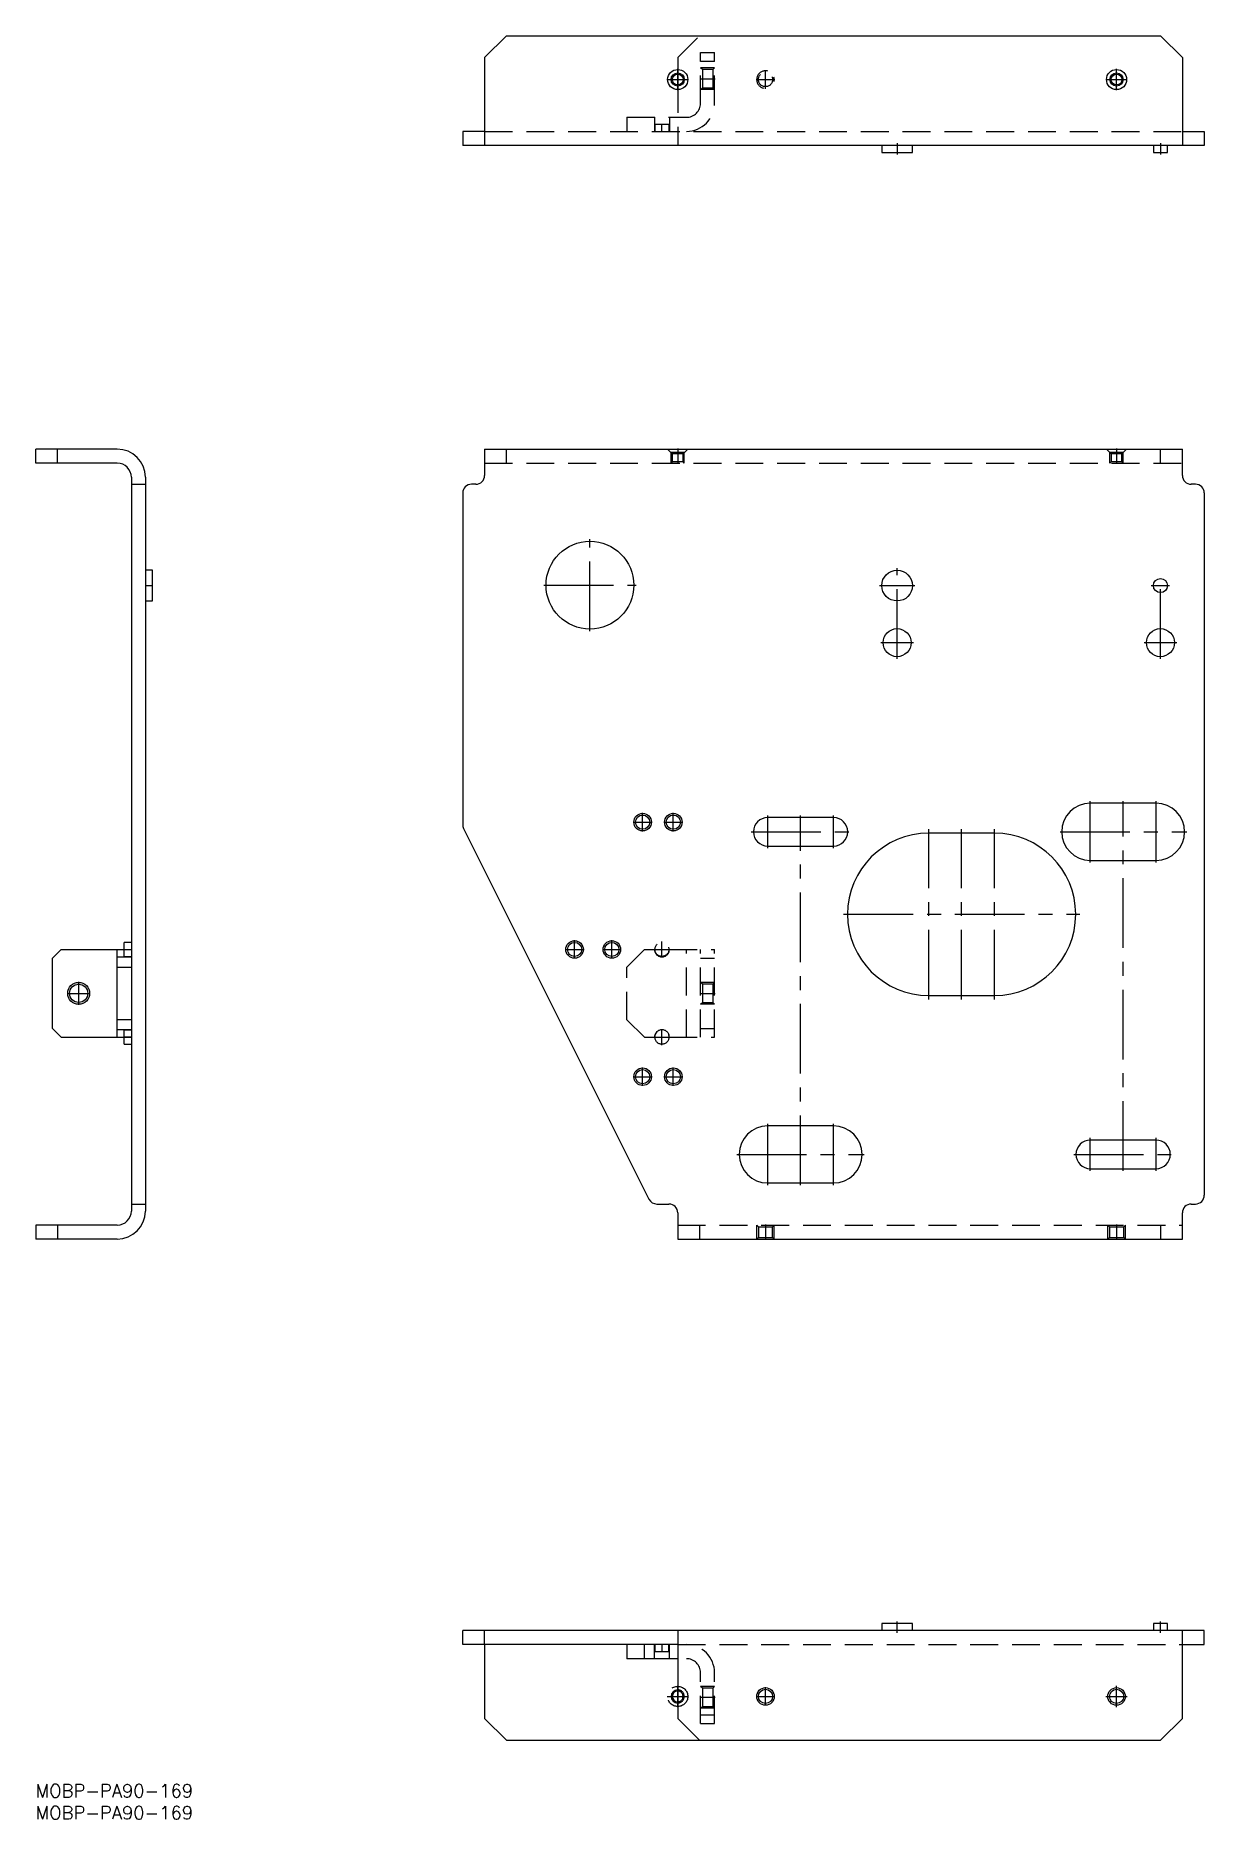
# Model space of a CAD drawing. Extents: x 0 to 266, y -8 to 398.
import ezdxf

# ---------------------------------------------------------------- set-up
doc = ezdxf.new("R2010")
doc.units = 0
doc.header["$LTSCALE"] = 0.5
doc.linetypes.add('CENTER', pattern=[50.8, 31.75, -6.35, 6.35, -6.35])
doc.linetypes.add('DASHED', pattern=[19.05, 12.7, -6.35])
for name, color, linetype in [('MSM_CENTER', 1, 'CENTER'), ('MSM_CONTINUOUS', 7, 'CONTINUOUS'), ('MSM_DASHED', 4, 'DASHED'), ('MSM_NARROW', 5, 'CONTINUOUS'), ('MSM_PART_NUMBER', 7, 'CONTINUOUS')]:
    doc.layers.add(name, color=color, linetype=linetype)
doc.styles.get("Standard").update_dxf_attribs({"font": 'txt.shx', "height": 3, "bigfont": 'bigfont.shx'})

msp = doc.modelspace()

# ---------------------------------------------------------------- linework, layer by layer
at = {"layer": 'MSM_CENTER'}
for p, q in [((146.3, 385.99), (146.3, 390.82)), ((166.3, 386.3), (166.3, 390.5)), ((246.3, 385.99), (246.3, 390.82)), ((143.89, 388.4), (148.72, 388.4)), ((151.34, 388.6), (154.86, 388.6)), ((164.2, 388.4), (168.4, 388.4)), ((243.89, 388.4), (248.72, 388.4)), ((142.7, 376.52), (142.7, 378.28)), ((196.3, 373.9), (196.3, 371.3)), ((256.3, 373.9), (256.3, 371.3)), ((146.3, 304.36), (146.3, 300.84)), ((246.3, 304.36), (246.3, 300.84)), ((126.3, 262.7), (126.3, 283.7)), ((196.3, 256.4), (196.3, 277.1)), ((24.92, 273.1), (26.68, 273.1)), ((115.8, 273.2), (136.8, 273.2)), ((192.3, 273.1), (200.3, 273.1)), ((254.2, 273.1), (258.4, 273.1)), ((256.3, 256.4), (256.3, 275.2)), ((192.6, 260.1), (200, 260.1)), ((252.6, 260.1), (260, 260.1)), ((240.3, 210), (240.3, 224)), ((247.8, 139.75), (247.8, 224)), ((255.3, 210), (255.3, 224)), ((138.3, 217.1), (138.3, 221.3)), ((145.3, 217.1), (145.3, 221.3)), ((166.8, 213.25), (166.8, 220.75)), ((174.3, 136.5), (174.3, 220.75)), ((181.8, 213.25), (181.8, 220.75)), ((136.2, 219.2), (140.4, 219.2)), ((143.2, 219.2), (147.4, 219.2)), ((163.05, 217), (185.55, 217)), ((203.5, 178.78), (203.5, 217.63)), ((211, 178.78), (211, 217.63)), ((218.5, 178.78), (218.5, 217.63)), ((233.48, 217), (262.3, 217)), ((184.08, 198.2), (237.93, 198.2)), ((122.8, 188.1), (122.8, 192.3)), ((131.3, 188.1), (131.3, 192.3)), ((142.7, 188.42), (142.7, 191.99)), ((120.7, 190.2), (124.9, 190.2)), ((129.2, 190.2), (133.4, 190.2)), ((140.92, 190.2), (144.49, 190.2)), ((7.17, 180.2), (12.42, 180.2)), ((9.8, 177.58), (9.8, 182.83)), ((151.34, 180.2), (154.86, 180.2)), ((142.7, 168.42), (142.7, 171.99)), ((21.88, 170.2), (20.12, 170.2)), ((140.92, 170.2), (144.49, 170.2)), ((138.3, 159.1), (138.3, 163.3)), ((145.3, 159.1), (145.3, 163.3)), ((136.2, 161.2), (140.4, 161.2)), ((143.2, 161.2), (147.4, 161.2)), ((166.8, 136.5), (166.8, 150.5)), ((181.8, 136.5), (181.8, 150.5)), ((240.3, 139.75), (240.3, 147.25)), ((255.3, 139.75), (255.3, 147.25)), ((159.8, 143.5), (188.8, 143.5)), ((236.55, 143.5), (259.05, 143.5)), ((166.3, 127.56), (166.3, 124.04)), ((246.3, 127.56), (246.3, 124.04)), ((196.3, 34.5), (196.3, 37.1)), ((256.3, 34.5), (256.3, 37.1)), ((142.7, 31.88), (142.7, 30.12)), ((146.3, 17.59), (146.3, 22.41)), ((166.3, 17.9), (166.3, 22.1)), ((246.3, 17.59), (246.3, 22.41)), ((143.89, 20), (148.72, 20)), ((151.34, 19.8), (154.86, 19.8)), ((164.2, 20), (168.4, 20)), ((243.89, 20), (248.72, 20))]:
    msp.add_line(p, q, dxfattribs=at)
at = {"layer": 'MSM_CONTINUOUS'}
for p, q in [((102.3, 393.4), (107.3, 398.4)), ((107.3, 398.4), (256.3, 398.4)), ((256.3, 398.4), (261.3, 393.4)), ((102.3, 393.4), (102.3, 373.4)), ((261.3, 393.4), (261.3, 373.4)), ((146.3, 389.63), (146.3, 387.17)), ((97.3, 376.6), (97.3, 373.4)), ((102.3, 376.6), (97.3, 376.6)), ((261.3, 376.6), (266.3, 376.6)), ((266.3, 376.6), (266.3, 373.4)), ((266.3, 373.4), (97.3, 373.4)), ((192.8, 373.4), (192.8, 371.8)), ((192.8, 371.8), (199.8, 371.8)), ((199.8, 371.8), (199.8, 373.4)), ((254.7, 373.4), (254.7, 371.8)), ((254.7, 371.8), (257.9, 371.8)), ((257.9, 371.8), (257.9, 373.4)), ((18.6, 304.2), (0, 304.2)), ((0, 301), (0, 304.2)), ((18.6, 301), (0, 301)), ((5, 301), (5, 304.2)), ((102.3, 304.2), (261.3, 304.2)), ((102.3, 304.2), (102.3, 298.2)), ((261.3, 298.2), (261.3, 304.2)), ((21.8, 297.8), (21.8, 130.6)), ((25, 297.8), (25, 130.6)), ((21.8, 296.2), (25, 296.2)), ((97.3, 294.2), (97.3, 218.67)), ((100.3, 296.2), (99.3, 296.2)), ((264.3, 296.2), (263.3, 296.2)), ((266.3, 294.2), (266.3, 134.2)), ((26.6, 276.6), (25, 276.6)), ((26.6, 269.6), (26.6, 276.6)), ((25, 269.6), (26.6, 269.6)), ((181.8, 220.25), (166.8, 220.25)), ((255.3, 223.5), (240.3, 223.5)), ((97.51, 217.78), (139.75, 133.31)), ((218.5, 216.7), (203.5, 216.7)), ((166.8, 213.75), (181.8, 213.75)), ((240.3, 210.5), (255.3, 210.5)), ((20.2, 190.2), (20.2, 191.8)), ((21.8, 191.8), (20.2, 191.8)), ((5.8, 190.2), (3.8, 188.2)), ((3.8, 172.2), (3.8, 188.2)), ((5.8, 190.2), (21.8, 190.2)), ((18.6, 170.2), (18.6, 190.2)), ((18.6, 186.2), (21.8, 186.2)), ((203.5, 179.7), (218.5, 179.7)), ((3.8, 172.2), (5.8, 170.2)), ((21.8, 174.2), (18.6, 174.2)), ((5.8, 170.2), (21.8, 170.2)), ((20.2, 168.6), (20.2, 170.2)), ((20.2, 168.6), (21.8, 168.6)), ((181.8, 150), (166.8, 150)), ((255.3, 146.75), (240.3, 146.75)), ((240.3, 140.25), (255.3, 140.25)), ((166.8, 137), (181.8, 137)), ((21.8, 132.2), (25, 132.2)), ((141.54, 132.2), (144.3, 132.2)), ((146.3, 130.2), (146.3, 124.2)), ((261.3, 124.2), (261.3, 130.2)), ((263.3, 132.2), (264.3, 132.2)), ((18.6, 127.4), (0, 127.4)), ((0, 127.4), (0, 124.2)), ((5, 127.4), (5, 124.2)), ((18.6, 124.2), (0, 124.2)), ((146.3, 124.2), (261.3, 124.2)), ((192.8, 36.6), (192.8, 35)), ((199.8, 36.6), (192.8, 36.6)), ((199.8, 35), (199.8, 36.6)), ((254.7, 36.6), (254.7, 35)), ((257.9, 36.6), (254.7, 36.6)), ((257.9, 35), (257.9, 36.6)), ((97.3, 31.8), (97.3, 35)), ((266.3, 35), (97.3, 35)), ((146.3, 35), (146.3, 15)), ((261.3, 15), (261.3, 35)), ((266.3, 31.8), (266.3, 35)), ((146.3, 31.8), (97.3, 31.8)), ((102.3, 31.8), (102.3, 15)), ((134.7, 31.8), (134.7, 28.6)), ((146.3, 28.6), (134.7, 28.6)), ((138.7, 28.6), (138.7, 31.8)), ((141, 28.6), (141, 31.8)), ((141.1, 31.8), (141.1, 30.2)), ((144.3, 30.2), (141.1, 30.2)), ((144.3, 30.2), (144.3, 31.8)), ((144.4, 28.6), (144.4, 31.8)), ((261.3, 31.8), (266.3, 31.8)), ((102.3, 15), (107.3, 10)), ((146.3, 15), (151.3, 10)), ((256.3, 10), (261.3, 15)), ((107.3, 10), (256.3, 10))]:
    msp.add_line(p, q, dxfattribs=at)
for centre, radius in [((146.3, 388.4), 2.3), ((246.3, 388.4), 2.3), ((146.3, 388.4), 1.23), ((246.3, 388.4), 1.23), ((126.3, 273.2), 10), ((196.3, 273.1), 3.5), ((256.3, 273.1), 1.6), ((196.3, 260.1), 3.2), ((256.3, 260.1), 3.2), ((138.3, 219.2), 1.62), ((145.3, 219.2), 1.62), ((122.8, 190.2), 1.62), ((131.3, 190.2), 1.62), ((9.8, 180.2), 2.07), ((138.3, 161.2), 1.62), ((145.3, 161.2), 1.62), ((166.3, 20), 1.62), ((246.3, 20), 1.62)]:
    msp.add_circle(centre, radius, dxfattribs=at)
for centre, radius, start, end in [((18.6, 297.8), 6.4, 0, 90), ((18.6, 297.8), 3.2, 0, 90), ((100.3, 298.2), 2, 270, 0), ((263.3, 298.2), 2, 180, 270), ((99.3, 294.2), 2, 90, 180), ((264.3, 294.2), 2, 0, 90), ((166.8, 217), 3.25, 90, 270), ((181.8, 217), 3.25, 270, 90), ((240.3, 217), 6.5, 90, 270), ((255.3, 217), 6.5, 270, 90), ((99.3, 218.67), 2, 180, 206.5651), ((203.5, 198.2), 18.5, 90, 270), ((218.5, 198.2), 18.5, 270, 90), ((166.8, 143.5), 6.5, 90, 270), ((181.8, 143.5), 6.5, 270, 90), ((240.3, 143.5), 3.25, 90, 270), ((255.3, 143.5), 3.25, 270, 90), ((264.3, 134.2), 2, 270, 0), ((18.6, 130.6), 3.2, 270, 0), ((18.6, 130.6), 6.4, 270, 0), ((141.54, 134.2), 2, 206.5651, 270), ((144.3, 130.2), 2, 0, 90), ((263.3, 130.2), 2, 90, 180), ((146.3, 20), 1.23, 90, 270)]:
    msp.add_arc(centre, radius, start, end, dxfattribs=at)
at = {"layer": 'MSM_DASHED'}
for p, q in [((146.3, 393.4), (151.3, 398.4)), ((151.5, 383), (151.5, 394.6)), ((151.5, 394.6), (154.7, 394.6)), ((154.7, 383), (154.7, 394.6)), ((146.3, 393.4), (146.3, 389.63)), ((151.5, 392.6), (154.7, 392.6)), ((151.93, 390.67), (151.5, 391.1)), ((154.7, 391.1), (151.5, 391.1)), ((154.27, 390.67), (151.93, 390.67)), ((151.93, 390.67), (151.93, 386.53)), ((154.7, 391.1), (154.27, 390.67)), ((154.27, 390.67), (154.27, 386.53)), ((146.3, 387.17), (146.3, 373.4)), ((151.5, 386.1), (151.93, 386.53)), ((154.7, 386.1), (151.5, 386.1)), ((151.93, 386.53), (154.27, 386.53)), ((154.27, 386.53), (154.7, 386.1)), ((134.7, 379.8), (134.7, 376.6)), ((134.7, 379.8), (148.3, 379.8)), ((141, 379.8), (141, 376.6)), ((141.1, 378.2), (144.3, 378.2)), ((141.1, 378.2), (141.1, 376.6)), ((144.3, 378.2), (144.3, 376.6)), ((144.4, 379.8), (144.4, 376.6)), ((102.3, 376.6), (261.3, 376.6)), ((102.3, 301), (261.3, 301)), ((107.3, 301), (107.3, 304.2)), ((144, 304.2), (145.07, 303.13)), ((147.8, 303.4), (144.8, 303.4)), ((144.8, 301), (144.8, 303.4)), ((145.07, 301.27), (144.8, 301)), ((145.07, 303.13), (145.07, 301.27)), ((147.53, 303.13), (145.07, 303.13)), ((147.53, 301.27), (145.07, 301.27)), ((147.53, 303.13), (148.6, 304.2)), ((147.53, 301.27), (147.53, 303.13)), ((147.8, 301), (147.53, 301.27)), ((147.8, 301), (147.8, 303.4)), ((244, 304.2), (245.07, 303.13)), ((247.8, 303.4), (244.8, 303.4)), ((244.8, 301), (244.8, 303.4)), ((245.07, 301.27), (244.8, 301)), ((245.07, 303.13), (245.07, 301.27)), ((247.53, 303.13), (245.07, 303.13)), ((247.53, 301.27), (245.07, 301.27)), ((247.53, 303.13), (248.6, 304.2)), ((247.53, 301.27), (247.53, 303.13)), ((247.8, 301), (247.53, 301.27)), ((247.8, 301), (247.8, 303.4)), ((256.3, 301), (256.3, 304.2)), ((18.6, 188.5), (21.8, 188.5)), ((20.2, 188.6), (20.2, 190.2)), ((20.2, 188.6), (21.8, 188.6)), ((134.7, 186.2), (138.7, 190.2)), ((138.7, 190.2), (141, 190.2)), ((144.4, 190.2), (154.7, 190.2)), ((148.3, 170.2), (148.3, 190.2)), ((151.5, 170.2), (151.5, 190.2)), ((151.5, 188.2), (154.7, 188.2)), ((154.7, 170.2), (154.7, 190.2)), ((134.7, 174.2), (134.7, 186.2)), ((151.93, 182.27), (151.5, 182.7)), ((154.7, 182.7), (151.5, 182.7)), ((154.27, 182.27), (151.93, 182.27)), ((151.93, 182.27), (151.93, 178.13)), ((154.7, 182.7), (154.27, 182.27)), ((154.27, 182.27), (154.27, 178.13)), ((151.5, 177.7), (151.93, 178.13)), ((154.7, 177.7), (151.5, 177.7)), ((151.93, 178.13), (154.27, 178.13)), ((154.27, 178.13), (154.7, 177.7)), ((21.8, 171.9), (18.6, 171.9)), ((20.2, 170.2), (20.2, 171.8)), ((21.8, 171.8), (20.2, 171.8)), ((138.7, 170.2), (134.7, 174.2)), ((151.5, 172.2), (154.7, 172.2)), ((138.7, 170.2), (141, 170.2)), ((144.4, 170.2), (154.7, 170.2)), ((146.3, 127.4), (261.3, 127.4)), ((151.3, 127.4), (151.3, 124.2)), ((164.3, 127.4), (164.68, 127.02)), ((164.3, 124.2), (164.3, 127.4)), ((164.68, 127.02), (164.68, 124.58)), ((164.68, 127.02), (167.92, 127.02)), ((167.92, 127.02), (168.3, 127.4)), ((167.92, 124.58), (167.92, 127.02)), ((168.3, 124.2), (168.3, 127.4)), ((244.3, 127.4), (244.68, 127.02)), ((244.3, 124.2), (244.3, 127.4)), ((244.68, 127.02), (244.68, 124.58)), ((244.68, 127.02), (247.92, 127.02)), ((247.92, 127.02), (248.3, 127.4)), ((247.92, 124.58), (247.92, 127.02)), ((248.3, 124.2), (248.3, 127.4)), ((256.3, 127.4), (256.3, 124.2)), ((164.68, 124.58), (164.3, 124.2)), ((164.68, 124.58), (167.92, 124.58)), ((168.3, 124.2), (167.92, 124.58)), ((244.68, 124.58), (244.3, 124.2)), ((244.68, 124.58), (247.92, 124.58)), ((248.3, 124.2), (247.92, 124.58)), ((102.3, 31.8), (102.3, 35)), ((146.3, 31.8), (261.3, 31.8)), ((151.5, 13.8), (151.5, 25.4)), ((154.7, 13.8), (154.7, 25.4)), ((151.93, 21.87), (151.5, 22.3)), ((154.7, 22.3), (151.5, 22.3)), ((154.27, 21.87), (151.93, 21.87)), ((151.93, 21.87), (151.93, 17.73)), ((154.7, 22.3), (154.27, 21.87)), ((154.27, 21.87), (154.27, 17.73)), ((151.5, 17.3), (151.93, 17.73)), ((154.7, 17.3), (151.5, 17.3)), ((151.93, 17.73), (154.27, 17.73)), ((154.27, 17.73), (154.7, 17.3)), ((151.5, 15.8), (154.7, 15.8)), ((151.5, 13.8), (154.7, 13.8))]:
    msp.add_line(p, q, dxfattribs=at)
for centre, radius in [((166.3, 388.4), 1.62), ((142.7, 190.2), 1.6), ((142.7, 170.2), 1.6), ((146.3, 20), 2.3)]:
    msp.add_circle(centre, radius, dxfattribs=at)
for centre, radius, start, end in [((166.3, 388.4), 2, 75, 15), ((148.3, 383), 3.2, 270, 0), ((148.3, 383), 6.4, 270, 0), ((142.7, 190.2), 1.7, 180, 0), ((142.7, 170.2), 1.7, 0, 180), ((148.3, 25.4), 6.4, 0, 90), ((148.3, 25.4), 3.2, 0, 90), ((146.3, 20), 1.5, 270, 90), ((146.3, 20), 1.23, 270, 90)]:
    msp.add_arc(centre, radius, start, end, dxfattribs=at)
at = {"layer": 'MSM_NARROW'}
for centre, radius in [((146.3, 388.4), 1.5), ((246.3, 388.4), 1.5), ((138.3, 219.2), 2), ((145.3, 219.2), 2), ((122.8, 190.2), 2), ((131.3, 190.2), 2), ((9.8, 180.2), 2.5), ((138.3, 161.2), 2), ((145.3, 161.2), 2), ((166.3, 20), 2), ((246.3, 20), 2)]:
    msp.add_circle(centre, radius, dxfattribs=at)
msp.add_arc((146.3, 20), 1.5, 90, 270, dxfattribs=at)

# ---------------------------------------------------------------- texts
at = {"layer": 'MSM_PART_NUMBER'}
for p in [(0, -3), (0, -8)]:
    msp.add_text('MOBP-PA90-169', height=3, dxfattribs=at).set_placement(p)

doc.saveas('drawing.dxf')
